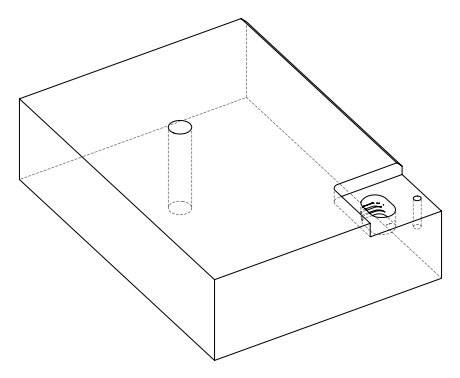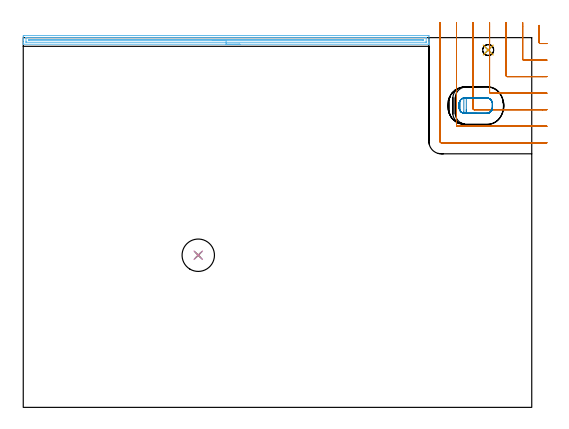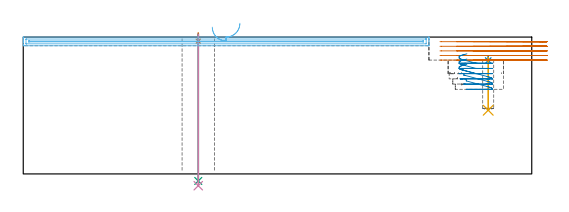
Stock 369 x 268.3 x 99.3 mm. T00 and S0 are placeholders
(PLAN: 8 operations, 5 tool changes, 17 min)
(1 SPOT_DRILL | STEP1HOLE | NXT0321_9005460120000 | 0.05 min | 182 mm3)
(2 SPOT_DRILL_1 | STEP1POCKET | NXT0321_9005460120000 | 0.03 min | 1767 mm3)
(3 DRILL_THROUGH_HOLE_INTO_CENTER | STEP1HOLE | UGT0301_515 | 0.43 min | 11015 mm3)
(4 DRILL_TO_ENLARGE_THROUGH_HOLE | STEP1HOLE | UGT0301_056 | 0.44 min | 31831 mm3)
(5 DRILL_BLIND_HOLE_INTO_CENTER | STEP1POCKET | NXT0301_051 | 0.16 min | 1798 mm3)
(6 AREA_MILL | FG_CHAMFER_SURFACE | UGT0205_001 | 7.23 min | 5929 mm3)
(7 MILL_CORNER_NOTCH_RECTANGULAR | CORNER_NOTCH_RECTANGULAR | UGT0201_010 | Follow Part, ap 4, ae 75% | 7.25 min | 102865 mm3)
(8 MILL_RECTANGULAR_POCKET | POCKET_RECTANGULAR_STRAIGHT | UGT0201_010 | Follow Part, ap 4, ae 75% | 1.4 min | 19788 mm3)
(TOOL NXT0321_9005460120000 | NC Spot Drill, 142deg, 12mm, Carbide, Uncoated | D12 PA142 FL30 Z2)
(TOOL UGT0301_515 | Carbide Drill 12.0 mm | D12 PA118 FL101 Z2)
(TOOL UGT0301_056 | Twist Drill 23.5 mm | D23.5 PA118 FL155 Z2)
(TOOL NXT0301_051 | Carbide Drill 8mm [860.1-0800-040A1-MM 2214] | D8 PA140 FL53 Z2)
(TOOL UGT0205_001 | Chamfer Mill 20 x 3 x 45 deg. | D20 FL50 Z2)
(TOOL UGT0201_010 | End Mill 16 mm | D16 FL22 Z2)
(OP 1 SPOT_DRILL)
G17 G21 G94 G90
T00 M6
G54
G17 G0 G90 X127. Y110.4 S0 M3
G43 Z109.3 H0
G94 G81 G98 Z96.3 F250. R102.3
G80
M5
M2
(OP 2 SPOT_DRILL_1)
G17 G21 G94 G90
T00 M6
G54
G17 G0 G90 X337.4 Y259.3 S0 M3
G43 Z109.3 H0
G94 G81 G98 Z82.256 F250. R85.6
G80
M5
M2
(OP 3 DRILL_THROUGH_HOLE_INTO_CENTER)
G17 G21 G94 G90
T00 M6
G54
G17 G0 G90 X127. Y110.4 S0 M3
G43 Z109.3 H0
G94 G73 G98 Z-5.105 F250. Q11.601 R101.3
G80
M5
M2
(OP 4 DRILL_TO_ENLARGE_THROUGH_HOLE)
G17 G21 G94 G90
T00 M6
G54
G17 G0 G90 X127. Y110.4 S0 M3
G43 Z109.3 H0
G94 G73 G98 Z-8.56 F250. Q21.572 R101.3
G80
M5
M2
(OP 5 DRILL_BLIND_HOLE_INTO_CENTER)
G17 G21 G94 G90
T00 M6
G54
G17 G0 G90 X337.4 Y259.3 S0 M3
G43 Z109.3 H1
G94 G81 G98 Z46.2 F250. R84.6
G80
M5
M2
(OP 6 AREA_MILL)
G17 G21 G94 G90
T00 M6
G54
G17 G0 G90 X157.2 Y263.5 S1061 M3
G43 Z109.3 H0
G94 G1 X157.162 Z108.428 F250.
X157.048 Z107.564
X156.859 Z106.712
X156.597 Z105.88
X156.263 Z105.074
X155.86 Z104.3
X155.392 Z103.564
X154.86 Z102.872
X154.271 Z102.229
X153.628 Z101.64
X152.936 Z101.108
X152.2 Z100.64
X151.426 Z100.237
X150.62 Z99.903
X149.788 Z99.641
X148.936 Z99.452
X148.072 Z99.338
X147.2 Z99.3
X0.177
X0.01 Y263.503 Z99.288
X0.007 Y263.52 Z99.271
X0. Y263.893 Z98.907
Y264.18 Z98.619
Y264.881 Z97.914
Y266.115 Z96.682
Y266.65 Z96.145
Y267.267 Z95.528
Y269.037 Z93.76
X0.003 Y269.304 Z93.493
X0.009 Y269.791 Z93.005
X0.128 Y269.795 Z93.003
X0.624 Y269.8 Z93.
X293.275
X293.776 Y269.799 Z93.001
X294.272 Y269.795 Z93.003
X294.391 Y269.791 Z93.006
X294.4 Y269.304 Z93.493
Y266.65 Z96.145
Y265.231 Z97.565
Y264.881 Z97.914
Y264.18 Z98.619
Y263.892 Z98.907
X294.392 Y263.52 Z99.271
X294.39 Y263.503 Z99.288
X294.223 Y263.5 Z99.3
X147.2
Y264.914 Z97.886
X2.377 Y264.915 Z97.885
X2.01 Y264.923 Z97.877
X2.005 Y265.039 Z97.761
X2.001 Y265.287 Z97.513
Y267.94 Z94.86
X2.01 Y268.348 Z94.452
X2.017 Y268.38 Z94.42
X2.036 Y268.382 Z94.418
X2.089 Y268.385 Z94.415
X2.196 Y268.386 Z94.414
X2.411
X292.023 Y268.385 Z94.415
X292.39 Y268.377 Z94.423
X292.395 Y268.261 Z94.539
X292.399 Y268.013 Z94.787
Y265.36 Z97.44
X292.39 Y264.952 Z97.848
X292.383 Y264.92 Z97.88
X292.364 Y264.918 Z97.882
X292.311 Y264.915 Z97.885
X292.204 Y264.914 Z97.886
X291.989
X147.2
Y266.328 Z96.472
X4.523 Y266.329 Z96.471
X4.199 Y266.33 Z96.47
X4.091 Y266.332 Z96.468
X4.014 Y266.335 Z96.465
X4.008 Y266.453 Z96.347
X4.003 Y266.65 Z96.15
X4.001 Y266.846 Z95.954
X4.005 Y266.912 Z95.888
X4.01 Y266.959 Z95.841
X4.038 Y266.965 Z95.835
X4.199 Y266.967 Z95.833
X4.768 Y266.971 Z95.829
X289.877
X290.201 Y266.97 Z95.83
X290.309 Y266.968 Z95.832
X290.386 Y266.965 Z95.835
X290.392 Y266.847 Z95.953
X290.397 Y266.65 Z96.15
X290.399 Y266.454 Z96.346
X290.395 Y266.388 Z96.412
X290.39 Y266.341 Z96.459
X290.362 Y266.335 Z96.465
X290.201 Y266.333 Z96.467
X289.632 Y266.329 Z96.471
X147.2 Y266.328 Z96.472
X146.328 Z96.51
X145.464 Z96.624
X144.612 Z96.812
X143.78 Z97.075
X142.974 Z97.409
X142.2 Z97.811
X141.464 Z98.28
X140.772 Z98.811
X140.129 Z99.401
X139.54 Z100.044
X139.008 Z100.736
X138.54 Z101.472
X138.137 Z102.245
X137.803 Z103.051
X137.541 Z103.883
X137.352 Z104.735
X137.238 Z105.6
X137.2 Z106.472
G0 Z109.3
M5
M2
(OP 7 MILL_CORNER_NOTCH_RECTANGULAR)
G17 G21 G94 G90
T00 M6
G54
G17 G0 G90 X374.4 Y277.203 S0 M3
G43 Z109.3 H0
Z95.96
G94 G1 Y274.203 F250.
Y264.794 F500.
G3 X375.194 Y264. R0.8
G1 X377.
X380. F250.
G0 Z109.3
X362.4 Y279.3
Z95.96
G1 Y276.3
Y252.795 F500.
G3 X363.195 Y252. R0.8
G1 X377.
X380. F250.
G0 Z109.3
X350.4 Y279.3
Z95.96
G1 Y276.3
Y240.795 F500.
G3 X351.195 Y240. R0.8
G1 X377.
X380. F250.
G0 Z109.3
X338.4 Y279.3
Z95.96
G1 Y276.3
Y228.796 F500.
G3 X339.196 Y228. R0.8
G1 X377.
X380. F250.
G0 Z109.3
X326.4 Y279.3
Z95.96
G1 Y276.3
Y216.796 F500.
G3 X327.196 Y216. R0.8
G1 X377.
X380. F250.
G0 Z109.3
X314.4 Y279.3
Z95.96
G1 Y276.3
Y204.796 F500.
G3 X315.196 Y204. R0.8
G1 X377.
X380. F250.
G0 Z109.3
X302.4 Y279.3
Z95.96
G1 Y276.3
Y193. F500.
G3 X303.4 Y192. R1.
G1 X377.
X380. F250.
G0 Z109.3
X374.4 Y277.203
Z92.62
G1 Y274.203
Y264.794 F500.
G3 X375.194 Y264. R0.8
G1 X377.
X380. F250.
G0 Z109.3
X362.4 Y279.3
Z92.62
G1 Y276.3
Y252.795 F500.
G3 X363.195 Y252. R0.8
G1 X377.
X380. F250.
G0 Z109.3
X350.4 Y279.3
Z92.62
G1 Y276.3
Y240.795 F500.
G3 X351.195 Y240. R0.8
G1 X377.
X380. F250.
G0 Z109.3
X338.4 Y279.3
Z92.62
G1 Y276.3
Y228.795 F500.
G3 X339.195 Y228. R0.8
G1 X377.
X380. F250.
G0 Z109.3
X326.4 Y279.3
Z92.62
G1 Y276.3
Y216.796 F500.
G3 X327.196 Y216. R0.8
G1 X377.
X380. F250.
G0 Z109.3
X314.4 Y279.3
Z92.62
G1 Y276.3
Y204.796 F500.
G3 X315.196 Y204. R0.8
G1 X377.
X380. F250.
G0 Z109.3
X302.4 Y279.3
Z92.62
G1 Y276.3
Y193. F500.
G3 X303.4 Y192. R1.
G1 X377.
X380. F250.
G0 Z109.3
X374.4 Y277.203
Z89.28
G1 Y274.203
Y264.794 F500.
G3 X375.194 Y264. R0.8
G1 X377.
X380. F250.
G0 Z109.3
X362.4 Y279.3
Z89.28
G1 Y276.3
Y252.795 F500.
G3 X363.195 Y252. R0.8
G1 X377.
X380. F250.
G0 Z109.3
X350.4 Y279.3
Z89.28
G1 Y276.3
Y240.795 F500.
G3 X351.195 Y240. R0.8
G1 X377.
X380. F250.
G0 Z109.3
X338.4 Y279.3
Z89.28
G1 Y276.3
Y228.795 F500.
G3 X339.195 Y228. R0.8
G1 X377.
X380. F250.
G0 Z109.3
X326.4 Y279.3
Z89.28
G1 Y276.3
Y216.796 F500.
G3 X327.196 Y216. R0.8
G1 X377.
X380. F250.
G0 Z109.3
X314.4 Y279.3
Z89.28
G1 Y276.3
Y204.796 F500.
G3 X315.196 Y204. R0.8
G1 X377.
X380. F250.
G0 Z109.3
X302.4 Y279.3
Z89.28
G1 Y276.3
Y193. F500.
G3 X303.4 Y192. R1.
G1 X377.
X380. F250.
G0 Z109.3
X374.4 Y277.203
Z85.94
G1 Y274.203
Y264.794 F500.
G3 X375.194 Y264. R0.8
G1 X377.
X380. F250.
G0 Z109.3
X362.4 Y279.3
Z85.94
G1 Y276.3
Y252.795 F500.
G3 X363.195 Y252. R0.8
G1 X377.
X380. F250.
G0 Z109.3
X350.4 Y279.3
Z85.94
G1 Y276.3
Y240.795 F500.
G3 X351.195 Y240. R0.8
G1 X377.
X380. F250.
G0 Z109.3
X338.4 Y279.3
Z85.94
G1 Y276.3
Y228.795 F500.
G3 X339.195 Y228. R0.8
G1 X377.
X380. F250.
G0 Z109.3
X326.4 Y279.3
Z85.94
G1 Y276.3
Y216.796 F500.
G3 X327.196 Y216. R0.8
G1 X377.
X380. F250.
G0 Z109.3
X314.4 Y279.3
Z85.94
G1 Y276.3
Y204.796 F500.
G3 X315.196 Y204. R0.8
G1 X377.
X380. F250.
G0 Z109.3
X302.4 Y279.3
Z85.94
G1 Y276.3
Y193. F500.
G3 X303.4 Y192. R1.
G1 X377.
X380. F250.
G0 Z109.3
X374.4 Y277.203
Z82.6
G1 Y274.203
Y264.794 F500.
G3 X375.194 Y264. R0.8
G1 X377.
X380. F250.
G0 Z109.3
X362.4 Y279.3
Z82.6
G1 Y276.3
Y252.795 F500.
G3 X363.195 Y252. R0.8
G1 X377.
X380. F250.
G0 Z109.3
X350.4 Y279.3
Z82.6
G1 Y276.3
Y240.795 F500.
G3 X351.195 Y240. R0.8
G1 X377.
X380. F250.
G0 Z109.3
X338.4 Y279.3
Z82.6
G1 Y276.3
Y228.795 F500.
G3 X339.195 Y228. R0.8
G1 X377.
X380. F250.
G0 Z109.3
X326.4 Y279.3
Z82.6
G1 Y276.3
Y216.796 F500.
G3 X327.196 Y216. R0.8
G1 X377.
X380. F250.
G0 Z109.3
X314.4 Y279.3
Z82.6
G1 Y276.3
Y204.796 F500.
G3 X315.196 Y204. R0.8
G1 X377.
X380. F250.
G0 Z109.3
X302.4 Y279.3
Z82.6
G1 Y276.3
Y193. F500.
G3 X303.4 Y192. R1.
G1 X377.
X380. F250.
G0 Z109.3
M5
M2
(OP 8 MILL_RECTANGULAR_POCKET)
G17 G21 G94 G90
T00 M6
G54
G17 G0 G90 X321.926 Y224.6 S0 M3
G43 Z109.3 H0
Z87.14
G94 G1 X320.393 Z86.729 F250.
X319.82 Y224.534 Z86.575
X319.261 Y224.391 Z86.42
X318.726 Y224.176 Z86.266
X318.225 Y223.891 Z86.111
X317.767 Y223.541 Z85.957
X317.359 Y223.133 Z85.802
X317.009 Y222.675 Z85.648
X316.724 Y222.174 Z85.493
X316.509 Y221.639 Z85.339
X316.366 Y221.08 Z85.184
X316.3 Y220.507 Z85.03
Y217.393 Z84.195
X316.366 Y216.82 Z84.041
X316.509 Y216.261 Z83.886
X316.724 Y215.726 Z83.732
X317.009 Y215.225 Z83.577
X317.359 Y214.767 Z83.423
X317.767 Y214.359 Z83.268
X318.225 Y214.009 Z83.114
X318.726 Y213.724 Z82.959
X319.261 Y213.509 Z82.805
X319.82 Y213.366 Z82.65
X320.393 Y213.3 Z82.496
X328.4 Z80.35
X336.2 F500.
G3 X340.5 Y217.6 R4.3
G1 Y220.3
G3 X336.2 Y224.6 R4.3
G1 X320.6
G3 X316.3 Y220.3 R4.3
G1 Y217.6
G3 X320.6 Y213.3 R4.3
G1 X328.4
X329.4
G0 X321.926 Y224.6 Z83.35
G1 X320.393 Z82.939 F250.
X319.82 Y224.534 Z82.785
X319.261 Y224.391 Z82.63
X318.726 Y224.176 Z82.476
X318.225 Y223.891 Z82.321
X317.767 Y223.541 Z82.167
X317.359 Y223.133 Z82.012
X317.009 Y222.675 Z81.858
X316.724 Y222.174 Z81.703
X316.509 Y221.639 Z81.549
X316.366 Y221.08 Z81.394
X316.3 Y220.507 Z81.24
Y217.393 Z80.405
X316.366 Y216.82 Z80.251
X316.509 Y216.261 Z80.096
X316.724 Y215.726 Z79.942
X317.009 Y215.225 Z79.787
X317.359 Y214.767 Z79.633
X317.767 Y214.359 Z79.478
X318.225 Y214.009 Z79.324
X318.726 Y213.724 Z79.169
X319.261 Y213.509 Z79.015
X319.82 Y213.366 Z78.86
X320.393 Y213.3 Z78.706
X328.4 Z76.56
X336.2 F500.
G3 X340.5 Y217.6 R4.3
G1 Y220.3
G3 X336.2 Y224.6 R4.3
G1 X320.6
G3 X316.3 Y220.3 R4.3
G1 Y217.6
G3 X320.6 Y213.3 R4.3
G1 X328.4
X329.4
G0 X321.926 Y224.6 Z79.56
G1 X320.393 Z79.149 F250.
X319.82 Y224.534 Z78.995
X319.261 Y224.391 Z78.84
X318.726 Y224.176 Z78.686
X318.225 Y223.891 Z78.531
X317.767 Y223.541 Z78.377
X317.359 Y223.133 Z78.222
X317.009 Y222.675 Z78.068
X316.724 Y222.174 Z77.913
X316.509 Y221.639 Z77.759
X316.366 Y221.08 Z77.604
X316.3 Y220.507 Z77.45
Y217.393 Z76.615
X316.366 Y216.82 Z76.461
X316.509 Y216.261 Z76.306
X316.724 Y215.726 Z76.152
X317.009 Y215.225 Z75.997
X317.359 Y214.767 Z75.843
X317.767 Y214.359 Z75.688
X318.225 Y214.009 Z75.534
X318.726 Y213.724 Z75.379
X319.261 Y213.509 Z75.225
X319.82 Y213.366 Z75.07
X320.393 Y213.3 Z74.916
X328.4 Z72.77
X336.2 F500.
G3 X340.5 Y217.6 R4.3
G1 Y220.3
G3 X336.2 Y224.6 R4.3
G1 X320.6
G3 X316.3 Y220.3 R4.3
G1 Y217.6
G3 X320.6 Y213.3 R4.3
G1 X328.4
X329.4
G0 X317.902 Y214.378 Z75.77
G1 X318.377 Y213.993 Z75.606 F250.
X318.958 Y213.717 Z75.434
X319.246 Y213.609 Z75.351
X319.538 Y213.518 Z75.269
X319.836 Y213.455 Z75.188
X320.136 Y213.41 Z75.106
X320.444 Y213.392 Z75.024
X321.073 Y213.374 Z74.855
X336.649 Z70.682
X337.554 Y213.61 Z70.431
X337.841 Y213.717 Z70.349
X338.434 Y213.997 Z70.173
X338.867 Y214.337 Z70.026
X339.089 Y214.53 Z69.947
X339.294 Y214.738 Z69.869
X339.488 Y214.957 Z69.79
X339.661 Y215.198 Z69.711
X339.823 Y215.451 Z69.63
X339.972 Y215.722 Z69.547
X340.102 Y215.996 Z69.466
X340.204 Y216.277 Z69.386
X340.288 Y216.565 Z69.306
X340.353 Y216.856 Z69.226
X340.391 Y217.154 Z69.145
X340.428 Y217.77 Z68.98
Y220.13 F500.
X340.372 Y221.048
G3 X338.636 Y223.744 R4.417
G1 X338.389 Y223.904
X337.871 Y224.193
X337.26 Y224.382
X336.963 Y224.445
X336.662 Y224.49
X336.355 Y224.508
X335.727 Y224.526
X321.073
X320.447 Y224.508
X319.585 Y224.418
X318.958 Y224.183
X318.676 Y224.049
X317.93 Y223.595
X317.335 Y222.967
X317.16 Y222.738
X317.088 Y222.63
X317.056 Y222.489
Y215.411
X317.088 Y215.27
X317.16 Y215.162
X317.336 Y214.932
X317.525 Y214.717
X317.728 Y214.518
X318.377 Y213.993
G3 X320.444 Y213.392 R4.362
G1 X321.073 Y213.374
X336.649
X337.554 Y213.61
X337.841 Y213.717
X338.434 Y213.997
G3 X339.661 Y215.198 R4.8
X340.391 Y217.154 R4.058
G1 X340.428 Y217.77
Y218.77
G0 X319.716 Y214.353 Z71.98
G1 Y213.48 Z71.746 F250.
X319.744 Y213.473 Z71.738
X320.025 Y213.428 Z71.662
X320.523 Y213.385 Z71.528
X336.649 Y213.374 Z67.207
X337.554 Y213.61 Z66.956
X337.841 Y213.717 Z66.874
X338.434 Y213.997 Z66.699
X338.867 Y214.337 Z66.551
X339.089 Y214.53 Z66.472
X339.294 Y214.738 Z66.394
X339.488 Y214.957 Z66.316
X339.661 Y215.198 Z66.236
X339.823 Y215.451 Z66.156
X339.972 Y215.722 Z66.073
X340.102 Y215.996 Z65.992
X340.204 Y216.277 Z65.911
X340.288 Y216.565 Z65.831
X340.353 Y216.856 Z65.751
X340.391 Y217.154 Z65.671
X340.428 Y217.77 Z65.505
Y218.947 Z65.19
Y220.13 F500.
X340.372 Y221.048
G3 X338.636 Y223.744 R4.417
G1 X338.389 Y223.904
X337.871 Y224.193
X337.26 Y224.382
X336.963 Y224.445
X336.662 Y224.49
X336.355 Y224.508
X335.727 Y224.526
X320.523 Y224.515
X319.716 Y224.445
Y213.48
X319.744 Y213.473
X320.025 Y213.428
X320.523 Y213.385
X336.649 Y213.374
X337.554 Y213.61
X337.841 Y213.717
X338.434 Y213.997
G3 X339.661 Y215.198 R4.8
X340.391 Y217.154 R4.058
G1 X340.428 Y217.77
Y218.947
Y219.947
G0 X321.5 Y216.04 Z68.19
G1 X321.502 Y215.4 Z68.019 F250.
X321.501 Y213.377 Z67.476
X336.649 Y213.374 Z63.418
X337.554 Y213.61 Z63.167
X337.841 Y213.717 Z63.085
X338.434 Y213.997 Z62.909
X338.867 Y214.337 Z62.761
X339.089 Y214.53 Z62.683
X339.294 Y214.738 Z62.605
X339.488 Y214.957 Z62.526
X339.661 Y215.198 Z62.447
X339.823 Y215.451 Z62.366
X339.972 Y215.722 Z62.283
X340.102 Y215.996 Z62.202
X340.204 Y216.277 Z62.122
X340.288 Y216.565 Z62.042
X340.353 Y216.856 Z61.962
X340.391 Y217.154 Z61.881
X340.428 Y217.77 Z61.716
Y218.949 Z61.4
Y220.13 F500.
X340.372 Y221.048
G3 X338.636 Y223.744 R4.417
G1 X338.389 Y223.904
X337.871 Y224.193
X337.26 Y224.382
X336.963 Y224.445
X336.662 Y224.49
X336.355 Y224.508
X335.727 Y224.526
X321.501 Y224.523
Y213.377
X336.649 Y213.374
X337.554 Y213.61
X337.841 Y213.717
X338.434 Y213.997
G3 X339.661 Y215.198 R4.8
X340.391 Y217.154 R4.058
G1 X340.428 Y217.77
Y218.949
Y219.949
G0 Z109.3
M5
M2
